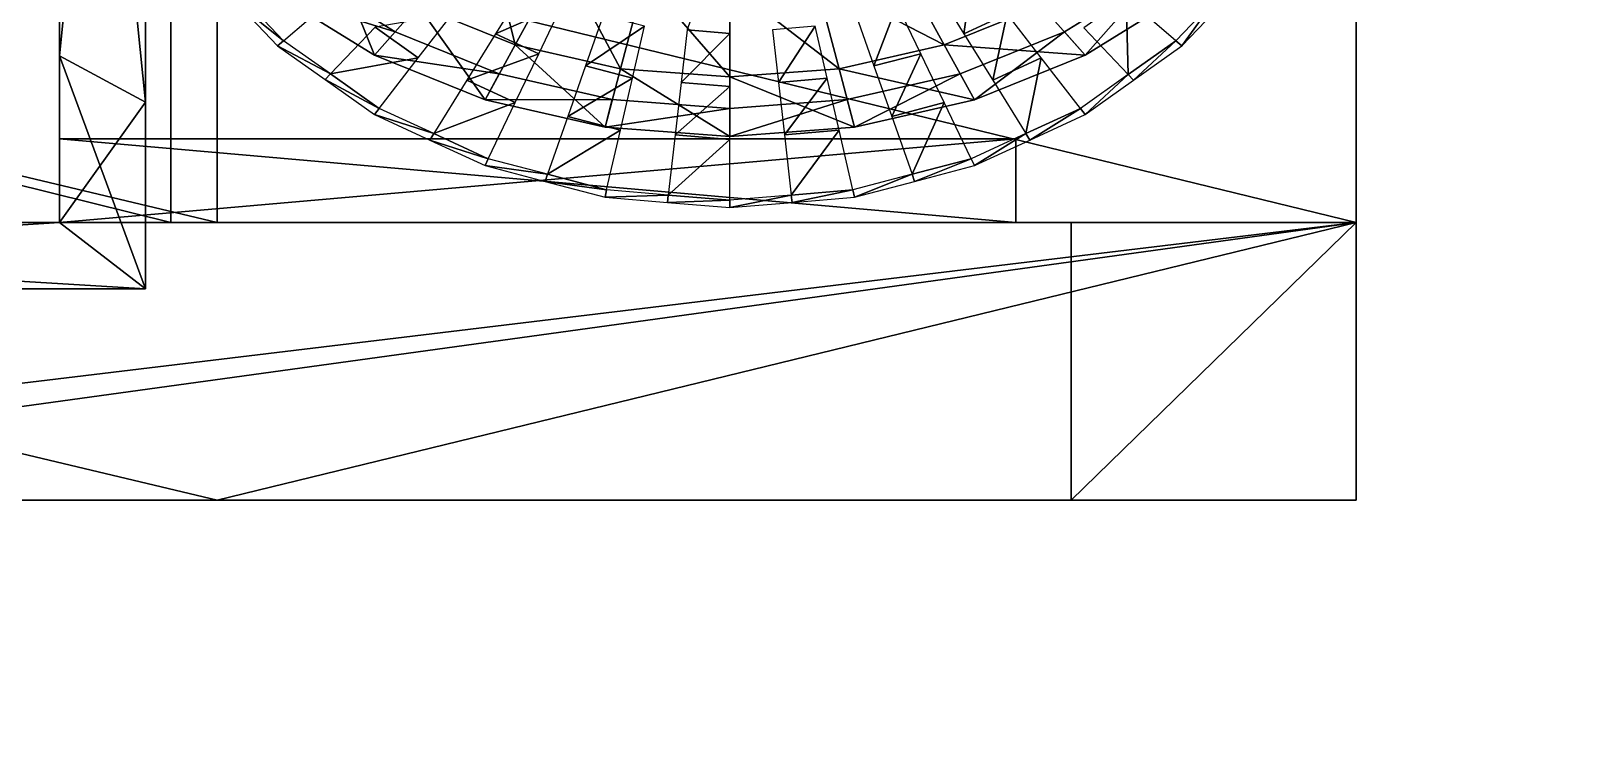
# Model space of a CAD drawing. Units: millimetres at full size, sheet at 1:50. Extents: x -9750 to 9750, y -6680 to 6675.
# Drawn here: x -3529 to -3025, y 3809 to 4045 of the extents above; entities that cross this region are included whole.
import ezdxf

# ---------------------------------------------------------------- set-up
doc = ezdxf.new("R2010")
doc.units = ezdxf.units.MM
doc.header["$LTSCALE"] = 50
doc.layers.add('0-A_汎用オブジェクト（実装）', color=4, linetype='Continuous')

msp = doc.modelspace()

# ---------------------------------------------------------------- wipeouts: each hides what was drawn before it
msp.add_wipeout([(296.23, 5045.05), (-3865.77, 5045.05), (-3865.77, 3795.05), (-3865.77, 3795.05)])

# ---------------------------------------------------------------- next in the draw order: wipeouts: each hides what was drawn before it
msp.add_wipeout([(296.23, 5045.05), (-3865.77, 3795.05), (296.23, 3795.05), (296.23, 3795.05)])

# ---------------------------------------------------------------- next in the draw order: linework, layer by layer
at = {"layer": '0-A_汎用オブジェクト（実装）'}
for p, q in [((-3095.29, 4345.32), (-3095.29, 3981.99)), ((-3095.29, 4345.32), (-3095.29, 3981.99)), ((-3519.4, 4009.35), (-3519.4, 4326.13)), ((-3519.4, 4009.35), (-3519.4, 4326.13)), ((-3519.4, 4036.49), (-3519.4, 4326.13)), ((-3519.4, 4298.99), (-3519.4, 4009.35)), ((-3439.46, 4062.75), (-3409.61, 4044.29)), ((-3439.46, 4062.75), (-3409.61, 4044.29)), ((-3190.7, 4044.29), (-3160.85, 4062.75)), ((-3190.7, 4044.29), (-3160.85, 4062.75)), ((-3409.61, 4044.29), (-3375.55, 4030.57)), ((-3409.61, 4044.29), (-3375.55, 4030.57)), ((-3224.76, 4030.57), (-3190.7, 4044.29)), ((-3224.76, 4030.57), (-3190.7, 4044.29)), ((-3220.1, 4022.09), (-3183.93, 4036.66)), ((-3183.93, 4036.66), (-3220.1, 4022.09)), ((-3375.55, 4030.57), (-3338.59, 4022.13)), ((-3375.55, 4030.57), (-3338.59, 4022.13)), ((-3261.72, 4022.13), (-3224.76, 4030.57)), ((-3261.72, 4022.13), (-3224.76, 4030.57)), ((-3338.59, 4022.13), (-3300.16, 4019.28)), ((-3338.59, 4022.13), (-3300.16, 4019.28)), ((-3300.16, 4019.28), (-3261.72, 4022.13)), ((-3300.16, 4019.28), (-3261.72, 4022.13)), ((-3259.34, 4013.12), (-3220.1, 4022.09)), ((-3220.1, 4022.09), (-3259.34, 4013.12)), ((-3095.29, 3981.99), (-3849.52, 3981.99)), ((-3849.52, 3981.99), (-3095.29, 3981.99)), ((-3095.29, 3981.99), (-3849.52, 3981.99)), ((-3095.29, 3981.99), (-3849.52, 3981.99)), ((-3849.52, 3981.99), (-3519.4, 3981.99)), ((-3519.4, 3981.99), (-3849.52, 3981.99)), ((-3519.4, 3981.99), (-3849.52, 3981.99)), ((-3849.52, 3981.99), (-3519.4, 3981.99)), ((-3095.29, 3981.99), (-3849.52, 3981.99)), ((-3095.29, 3981.99), (-3849.52, 3981.99)), ((-3849.52, 3981.99), (-3095.29, 3981.99)), ((-3519.4, 3981.99), (-3206.62, 3981.99)), ((-3206.62, 3981.99), (-3519.4, 3981.99)), ((-3188.42, 3981.99), (-3095.29, 3981.99)), ((-3188.42, 3891.15), (-3188.42, 3981.99)), ((-3095.29, 3981.99), (-3188.42, 3981.99)), ((-3188.42, 3891.15), (-3188.42, 3981.99)), ((-3095.29, 3891.15), (-3095.29, 3981.99)), ((-3095.29, 3981.99), (-3095.29, 3891.15)), ((-3095.29, 3891.15), (-3095.29, 3981.99)), ((-3188.42, 3891.15), (-3467.8, 3891.15)), ((-3467.8, 3891.15), (-3188.42, 3891.15)), ((-3095.29, 3891.15), (-3188.42, 3891.15)), ((-3188.42, 3891.15), (-3095.29, 3891.15)), ((-3095.29, 3891.15), (-3188.42, 3891.15))]:
    msp.add_line(p, q, dxfattribs=at)
for points in [[(-3095.29, 4345.32), (-3849.52, 3981.99), (-3095.29, 3981.99)], [(-3519.4, 4036.49), (-3491.29, 4315.13), (-3519.4, 4298.99)], [(-3519.4, 4036.49), (-3491.29, 4021.33), (-3491.29, 4315.13)], [(-3519.4, 4298.99), (-3491.29, 4021.33), (-3491.29, 4315.13), (-3519.4, 4298.99), (-3519.4, 4036.49), (-3491.29, 4021.33)], [(-3314.12, 4044.94), (-3300.16, 4043.75), (-3300.16, 4085.5)], [(-3370.33, 4040.06), (-3379.72, 4077.99), (-3402.04, 4052.83)], [(-3370.33, 4040.06), (-3354.96, 4068.02), (-3379.72, 4077.99)], [(-3849.52, 4072.82), (-3483.02, 3981.99), (-3483.02, 4072.82), (-3849.52, 4072.82), (-3849.52, 3981.99), (-3483.02, 3981.99)], [(-3849.52, 3981.99), (-3483.02, 3981.99), (-3483.02, 4072.82)], [(-3467.8, 3981.99), (-3849.52, 4072.82), (-3849.52, 3981.99)], [(-3467.8, 3981.99), (-3467.8, 4072.82), (-3849.52, 4072.82)], [(-3095.29, 3981.99), (-3467.8, 4072.82), (-3467.8, 3981.99)], [(-3095.29, 3981.99), (-3095.29, 4072.82), (-3467.8, 4072.82)], [(-3416.39, 4036.65), (-3429.83, 4070.01), (-3448.09, 4056.25)], [(-3416.39, 4036.65), (-3402.04, 4052.83), (-3429.83, 4070.01)], [(-3335.93, 4032.2), (-3354.96, 4068.02), (-3370.33, 4040.06)], [(-3335.93, 4032.2), (-3328.09, 4061.88), (-3354.96, 4068.02)], [(-3229.98, 4040.06), (-3245.35, 4068.02), (-3272.22, 4061.88)], [(-3198.27, 4052.83), (-3245.35, 4068.02), (-3229.98, 4040.06)], [(-3409.61, 4044.29), (-3439.46, 4062.75), (-3448.08, 4056.26)], [(-3300.16, 4029.54), (-3328.09, 4061.88), (-3335.93, 4032.2)], [(-3300.16, 4029.54), (-3300.16, 4059.81), (-3328.09, 4061.88)], [(-3264.38, 4032.2), (-3272.22, 4061.88), (-3300.16, 4059.81)], [(-3229.98, 4040.06), (-3272.22, 4061.88), (-3264.38, 4032.2)], [(-3223.55, 4043.66), (-3209.43, 4050.17), (-3220.59, 4064.58), (-3223.55, 4043.66), (-3220.59, 4064.58), (-3232.97, 4058.87)], [(-3160.85, 4062.75), (-3190.7, 4044.29), (-3183.93, 4036.66)], [(-3160.85, 4062.75), (-3183.93, 4036.66), (-3152.23, 4056.26)], [(-3376.76, 4043.66), (-3354.96, 4053.16), (-3367.34, 4058.87)], [(-3264.38, 4032.2), (-3300.16, 4059.81), (-3300.16, 4029.54)], [(-3461.1, 4053.36), (-3448.09, 4039.68), (-3446.12, 4041.38), (-3461.1, 4053.36), (-3446.12, 4041.38), (-3458.95, 4054.88)], [(-3458.95, 4054.88), (-3446.12, 4041.38), (-3429.83, 4055.44)], [(-3448.09, 4056.25), (-3416.38, 4036.66), (-3448.08, 4056.26)], [(-3448.09, 4056.25), (-3416.39, 4036.65), (-3416.38, 4036.66)], [(-3409.61, 4044.29), (-3448.08, 4056.26), (-3416.38, 4036.66)], [(-3380.22, 4022.08), (-3402.04, 4052.83), (-3416.39, 4036.65)], [(-3380.22, 4022.08), (-3370.33, 4040.06), (-3402.04, 4052.83)], [(-3376.76, 4043.66), (-3362.65, 4037.15), (-3354.96, 4053.16)], [(-3252.98, 4033.14), (-3245.35, 4053.16), (-3258.78, 4049.64)], [(-3252.98, 4033.14), (-3237.66, 4037.15), (-3245.35, 4053.16)], [(-3183.92, 4036.65), (-3198.27, 4052.83), (-3229.98, 4040.06)], [(-3152.22, 4056.25), (-3198.27, 4052.83), (-3183.92, 4036.65)], [(-3169.83, 4030.31), (-3170.48, 4055.44), (-3184.38, 4045.6)], [(-3183.92, 4036.65), (-3152.23, 4056.26), (-3183.93, 4036.66)], [(-3183.92, 4036.65), (-3152.22, 4056.25), (-3152.23, 4056.26)], [(-3169.83, 4030.31), (-3154.19, 4041.38), (-3170.48, 4055.44)], [(-3152.22, 4039.68), (-3141.36, 4054.88), (-3154.19, 4041.38), (-3152.22, 4039.68), (-3139.21, 4053.36), (-3141.36, 4054.88)], [(-3416.21, 4045.8), (-3402.04, 4035.76), (-3390.88, 4050.17)], [(-3347.33, 4033.14), (-3328.09, 4046.13), (-3341.53, 4049.64)], [(-3214.13, 4028.45), (-3209.43, 4050.17), (-3223.55, 4043.66)], [(-3214.13, 4028.45), (-3198.27, 4035.76), (-3209.43, 4050.17)], [(-3448.09, 4039.68), (-3430.79, 4030.53), (-3446.12, 4041.38)], [(-3430.79, 4030.53), (-3402.04, 4035.76), (-3416.21, 4045.8)], [(-3375.55, 4030.57), (-3409.61, 4044.29), (-3416.38, 4036.66), (-3375.55, 4030.57), (-3416.38, 4036.66), (-3380.21, 4022.09)], [(-3386.18, 4028.45), (-3362.65, 4037.15), (-3376.76, 4043.66)], [(-3347.33, 4033.14), (-3332.01, 4029.13), (-3328.09, 4046.13)], [(-3316.08, 4027.78), (-3300.16, 4043.75), (-3314.12, 4044.94)], [(-3316.08, 4027.78), (-3300.16, 4026.43), (-3300.16, 4043.75)], [(-3284.23, 4027.78), (-3272.22, 4046.13), (-3286.19, 4044.94), (-3284.23, 4027.78), (-3268.3, 4029.13), (-3272.22, 4046.13)], [(-3190.7, 4044.29), (-3224.76, 4030.57), (-3220.1, 4022.09)], [(-3190.7, 4044.29), (-3220.1, 4022.09), (-3183.93, 4036.66)], [(-3168.07, 4028.46), (-3154.19, 4041.38), (-3169.83, 4030.31)], [(-3168.07, 4028.46), (-3152.22, 4039.68), (-3154.19, 4041.38)], [(-3519.4, 3981.99), (-3491.29, 4021.33), (-3519.4, 4036.49)], [(-3519.4, 4036.49), (-3519.4, 3981.99), (-3491.29, 3960.33)], [(-3519.4, 4036.49), (-3491.29, 3960.33), (-3491.29, 4021.33)], [(-3448.09, 4039.68), (-3432.56, 4028.68), (-3430.79, 4030.53)], [(-3416.39, 4036.65), (-3380.21, 4022.09), (-3416.38, 4036.66)], [(-3416.39, 4036.65), (-3380.22, 4022.08), (-3380.21, 4022.09)], [(-3386.18, 4028.45), (-3370.33, 4021.14), (-3362.65, 4037.15)], [(-3340.97, 4013.11), (-3370.33, 4040.06), (-3380.22, 4022.08)], [(-3340.97, 4013.11), (-3335.93, 4032.2), (-3370.33, 4040.06)], [(-3220.09, 4022.08), (-3229.98, 4040.06), (-3264.38, 4032.2)], [(-3247.18, 4016.64), (-3237.66, 4037.15), (-3252.98, 4033.14), (-3247.18, 4016.64), (-3229.98, 4021.14), (-3237.66, 4037.15)], [(-3183.92, 4036.65), (-3229.98, 4040.06), (-3220.09, 4022.08)], [(-3220.09, 4022.08), (-3183.93, 4036.66), (-3220.1, 4022.09)], [(-3220.09, 4022.08), (-3183.92, 4036.65), (-3183.93, 4036.66)], [(-3430.79, 4030.53), (-3414.84, 4019.24), (-3402.04, 4035.76)], [(-3353.13, 4016.64), (-3332.01, 4029.13), (-3347.33, 4033.14)], [(-3300.16, 4010.08), (-3335.93, 4032.2), (-3340.97, 4013.11)], [(-3300.16, 4010.08), (-3300.16, 4029.54), (-3335.93, 4032.2)], [(-3259.34, 4013.11), (-3264.38, 4032.2), (-3300.16, 4029.54)], [(-3220.09, 4022.08), (-3264.38, 4032.2), (-3259.34, 4013.11)], [(-3203.32, 4011.01), (-3198.27, 4035.76), (-3214.13, 4028.45)], [(-3203.32, 4011.01), (-3185.47, 4019.24), (-3198.27, 4035.76)], [(-3432.56, 4028.68), (-3414.84, 4019.24), (-3430.79, 4030.53)], [(-3432.56, 4028.68), (-3416.39, 4017.23), (-3414.84, 4019.24)], [(-3396.99, 4011.01), (-3370.33, 4021.14), (-3386.18, 4028.45)], [(-3338.59, 4022.13), (-3375.55, 4030.57), (-3380.21, 4022.09)], [(-3353.13, 4016.64), (-3335.93, 4012.14), (-3332.01, 4029.13)], [(-3318.04, 4010.62), (-3300.16, 4026.43), (-3316.08, 4027.78)], [(-3318.04, 4010.62), (-3300.16, 4009.1), (-3300.16, 4026.43)], [(-3259.34, 4013.11), (-3300.16, 4029.54), (-3300.16, 4010.08)], [(-3282.27, 4010.62), (-3268.3, 4029.13), (-3284.23, 4027.78)], [(-3282.27, 4010.62), (-3264.38, 4012.14), (-3268.3, 4029.13)], [(-3224.76, 4030.57), (-3261.72, 4022.13), (-3259.34, 4013.12)], [(-3224.76, 4030.57), (-3259.34, 4013.12), (-3220.1, 4022.09)], [(-3183.92, 4017.23), (-3169.83, 4030.31), (-3185.47, 4019.24)], [(-3183.92, 4017.23), (-3168.07, 4028.46), (-3169.83, 4030.31)], [(-3519.4, 3981.99), (-3491.29, 3960.33), (-3491.29, 4021.33)], [(-3380.22, 4022.08), (-3340.97, 4013.12), (-3380.21, 4022.09)], [(-3380.22, 4022.08), (-3340.97, 4013.11), (-3340.97, 4013.12)], [(-3338.59, 4022.13), (-3380.21, 4022.09), (-3340.97, 4013.12)], [(-3300.16, 4019.28), (-3338.59, 4022.13), (-3340.97, 4013.12)], [(-3261.72, 4022.13), (-3300.16, 4010.09), (-3259.34, 4013.12)], [(-3261.72, 4022.13), (-3300.16, 4019.28), (-3300.16, 4010.09)], [(-3259.34, 4013.11), (-3220.09, 4022.08), (-3220.1, 4022.09)], [(-3259.34, 4013.11), (-3220.1, 4022.09), (-3259.34, 4013.12)], [(-3416.39, 4017.23), (-3396.99, 4011.01), (-3414.84, 4019.24)], [(-3416.39, 4017.23), (-3398.3, 4008.89), (-3396.99, 4011.01)], [(-3396.99, 4011.01), (-3379.15, 4002.78), (-3370.33, 4021.14)], [(-3359.79, 3997.71), (-3335.93, 4012.14), (-3353.13, 4016.64)], [(-3300.16, 4019.28), (-3340.97, 4013.12), (-3300.16, 4010.09)], [(-3240.52, 3997.71), (-3229.98, 4021.14), (-3247.18, 4016.64)], [(-3240.52, 3997.71), (-3221.16, 4002.78), (-3229.98, 4021.14)], [(-3202.01, 4008.89), (-3185.47, 4019.24), (-3203.32, 4011.01), (-3202.01, 4008.89), (-3183.92, 4017.23), (-3185.47, 4019.24)], [(-3359.79, 3997.71), (-3340.43, 3992.65), (-3335.93, 4012.14)], [(-3340.97, 4013.11), (-3300.16, 4010.08), (-3300.16, 4010.09), (-3340.97, 4013.11), (-3300.16, 4010.09), (-3340.97, 4013.12)], [(-3300.16, 4010.08), (-3259.34, 4013.12), (-3300.16, 4010.09)], [(-3300.16, 4010.08), (-3259.34, 4013.11), (-3259.34, 4013.12)], [(-3280.02, 3990.94), (-3264.38, 4012.14), (-3282.27, 4010.62)], [(-3280.02, 3990.94), (-3259.88, 3992.65), (-3264.38, 4012.14)], [(-3519.4, 3981.99), (-3206.62, 4009.35), (-3519.4, 4009.35), (-3519.4, 3981.99), (-3206.62, 3981.99), (-3206.62, 4009.35)], [(-3519.4, 4009.35), (-3206.62, 3981.99), (-3206.62, 4009.35)], [(-3519.4, 4009.35), (-3519.4, 3981.99), (-3206.62, 3981.99)], [(-3398.3, 4008.89), (-3379.15, 4002.78), (-3396.99, 4011.01)], [(-3398.3, 4008.89), (-3380.22, 4000.56), (-3379.15, 4002.78)], [(-3320.29, 3990.94), (-3300.16, 4009.1), (-3318.04, 4010.62)], [(-3320.29, 3990.94), (-3300.16, 3989.22), (-3300.16, 4009.1)], [(-3220.09, 4000.56), (-3203.32, 4011.01), (-3221.16, 4002.78)], [(-3220.09, 4000.56), (-3202.01, 4008.89), (-3203.32, 4011.01)], [(-3380.22, 4000.56), (-3359.79, 3997.71), (-3379.15, 4002.78)], [(-3239.72, 3995.42), (-3221.16, 4002.78), (-3240.52, 3997.71)], [(-3239.72, 3995.42), (-3220.09, 4000.56), (-3221.16, 4002.78)], [(-3380.22, 4000.56), (-3360.59, 3995.42), (-3359.79, 3997.71)], [(-3360.59, 3995.42), (-3340.43, 3992.65), (-3359.79, 3997.71)], [(-3259.34, 3990.28), (-3240.52, 3997.71), (-3259.88, 3992.65)], [(-3259.34, 3990.28), (-3239.72, 3995.42), (-3240.52, 3997.71)], [(-3360.59, 3995.42), (-3340.97, 3990.28), (-3340.43, 3992.65)], [(-3340.97, 3990.28), (-3320.29, 3990.94), (-3340.43, 3992.65)], [(-3279.75, 3988.55), (-3259.88, 3992.65), (-3280.02, 3990.94), (-3279.75, 3988.55), (-3259.34, 3990.28), (-3259.88, 3992.65)], [(-3340.97, 3990.28), (-3320.56, 3988.55), (-3320.29, 3990.94)], [(-3320.56, 3988.55), (-3300.16, 3989.22), (-3320.29, 3990.94), (-3320.56, 3988.55), (-3300.16, 3986.82), (-3300.16, 3989.22)], [(-3300.16, 3986.82), (-3279.75, 3988.55), (-3280.02, 3990.94)], [(-3300.16, 3986.82), (-3280.02, 3990.94), (-3300.16, 3989.22)], [(-3849.52, 3981.99), (-3860.77, 3960.33), (-3491.29, 3960.33)], [(-3519.4, 3981.99), (-3849.52, 3981.99), (-3860.77, 3960.33)], [(-3519.4, 3981.99), (-3860.77, 3960.33), (-3491.29, 3960.33)], [(-3467.8, 3891.15), (-3849.52, 3981.99), (-3754.09, 3891.15)], [(-3467.8, 3891.15), (-3095.29, 3981.99), (-3849.52, 3981.99)], [(-3849.52, 3981.99), (-3491.29, 3960.33), (-3519.4, 3981.99)], [(-3095.29, 3981.99), (-3849.52, 3891.15), (-3754.09, 3891.15)], [(-3095.29, 3981.99), (-3849.52, 3981.99), (-3849.52, 3891.15)], [(-3095.29, 3981.99), (-3754.09, 3891.15), (-3467.8, 3891.15)], [(-3095.29, 3981.99), (-3467.8, 3891.15), (-3188.42, 3891.15)], [(-3467.8, 3891.15), (-3188.42, 3891.15), (-3095.29, 3981.99)], [(-3095.29, 3981.99), (-3188.42, 3891.15), (-3095.29, 3891.15)], [(-3095.29, 3981.99), (-3188.42, 3981.99), (-3188.42, 3891.15)], [(-3188.42, 3891.15), (-3095.29, 3891.15), (-3095.29, 3981.99)]]:
    msp.add_lwpolyline(points, close=True, dxfattribs=at)
for points in [[(-3519.4, 4009.35), (-3519.4, 4326.13), (-3519.4, 4009.35)], [(-3491.29, 4315.13), (-3491.29, 4021.33), (-3491.29, 4315.13)], [(-3095.29, 3981.99), (-3849.52, 3981.99), (-3849.52, 4072.82)], [(-3483.02, 4072.82), (-3483.02, 3981.99), (-3483.02, 4072.82)], [(-3095.29, 4072.82), (-3095.29, 3981.99), (-3095.29, 4072.82)], [(-3448.08, 4056.26), (-3416.38, 4036.66), (-3448.08, 4056.26)], [(-3183.93, 4036.66), (-3152.23, 4056.26), (-3183.93, 4036.66)], [(-3519.4, 4036.49), (-3519.4, 3981.99), (-3519.4, 4036.49)], [(-3519.4, 4009.35), (-3519.4, 3981.99), (-3519.4, 4036.49)], [(-3416.38, 4036.66), (-3380.21, 4022.09), (-3416.38, 4036.66)], [(-3491.29, 4021.33), (-3491.29, 3960.33), (-3491.29, 4021.33)], [(-3380.21, 4022.09), (-3340.97, 4013.12), (-3380.21, 4022.09)], [(-3340.97, 4013.12), (-3300.16, 4010.09), (-3340.97, 4013.12)], [(-3300.16, 4010.09), (-3259.34, 4013.12), (-3300.16, 4010.09)], [(-3519.4, 4009.35), (-3206.62, 4009.35), (-3519.4, 4009.35)], [(-3206.62, 3981.99), (-3206.62, 4009.35), (-3206.62, 3981.99)], [(-3849.52, 3981.99), (-3483.02, 3981.99), (-3849.52, 3981.99)], [(-3519.4, 3981.99), (-3849.52, 3981.99), (-3519.4, 3981.99)], [(-3188.42, 3891.15), (-3095.29, 3891.15), (-3095.29, 3981.99)], [(-3095.29, 3891.15), (-3095.29, 3981.99), (-3095.29, 3891.15)], [(-3860.77, 3960.33), (-3491.29, 3960.33), (-3860.77, 3960.33)], [(-3754.09, 3891.15), (-3467.8, 3891.15), (-3754.09, 3891.15)], [(-3467.8, 3891.15), (-3754.09, 3891.15), (-3467.8, 3891.15)], [(-3467.8, 3891.15), (-3188.42, 3891.15), (-3467.8, 3891.15)], [(-3188.42, 3891.15), (-3095.29, 3891.15), (-3188.42, 3891.15)]]:
    msp.add_lwpolyline(points, dxfattribs=at)

doc.saveas('drawing.dxf')
